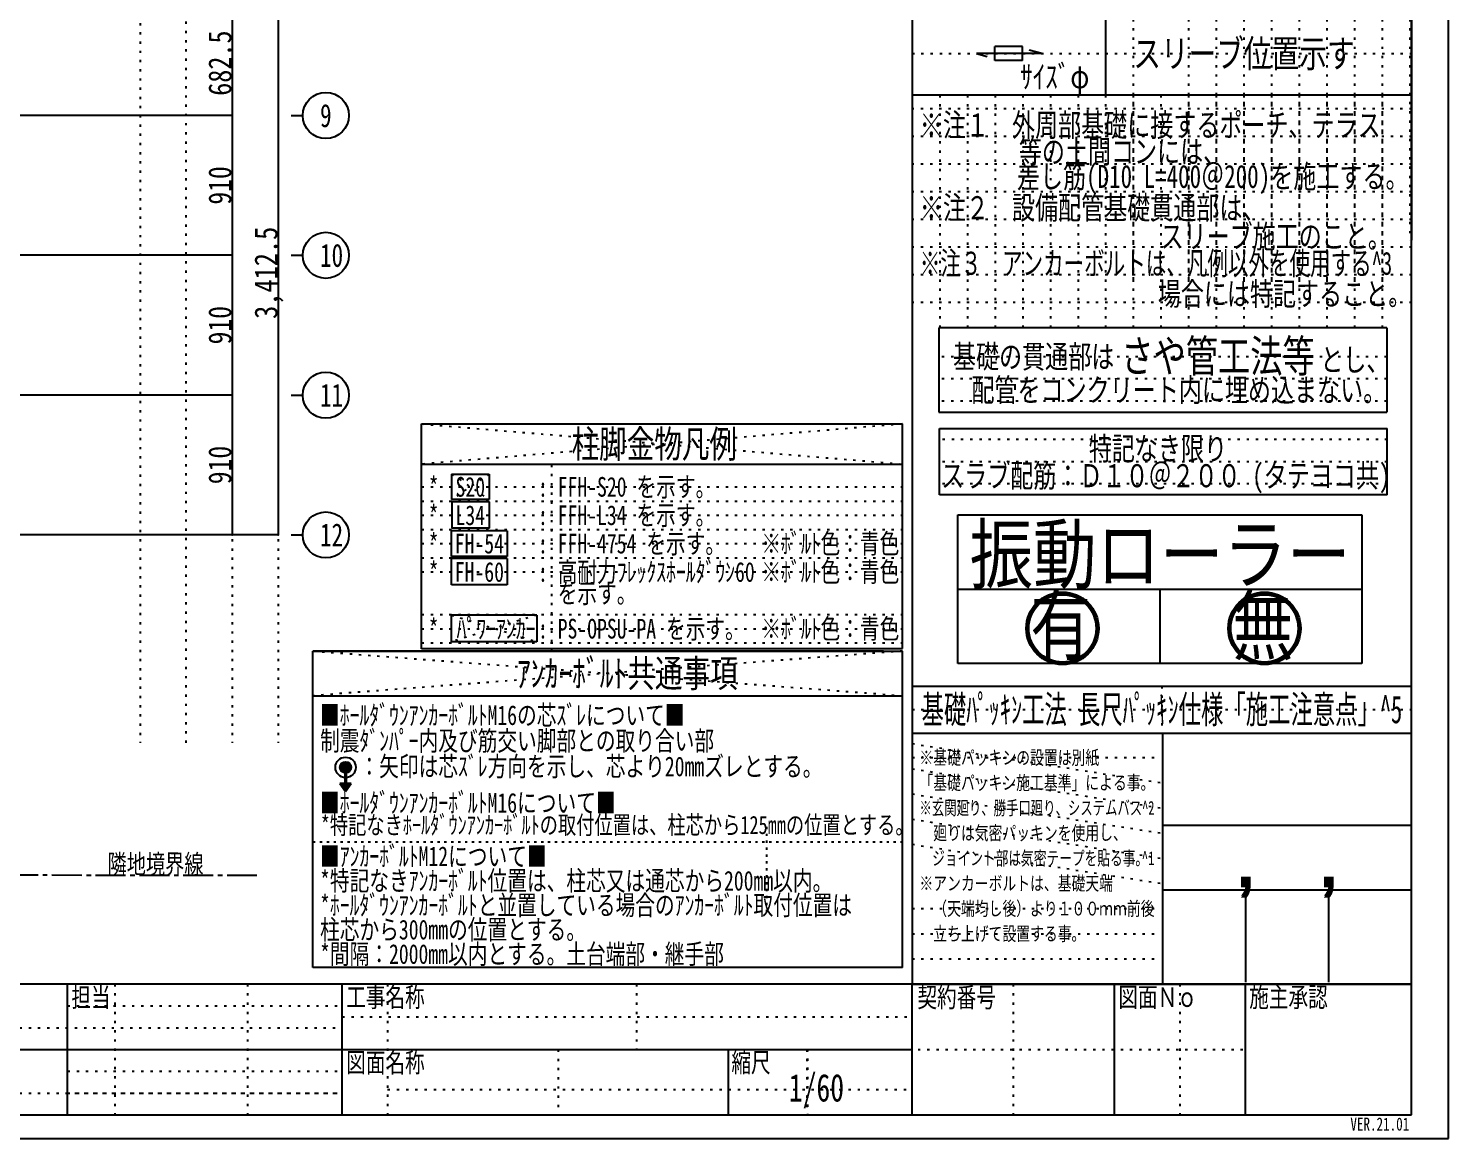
# Model space of a CAD drawing. Header units: millimetres. Extents: x 2414 to 2906, y 1861 to 2205.
# Drawn here: x 2721.5 to 2906.4, y 1861.5 to 2006 of the extents above; entities that cross this region are included whole.
import ezdxf
from ezdxf.enums import TextEntityAlignment as Align

# ---------------------------------------------------------------- set-up
doc = ezdxf.new("R2010")
doc.units = ezdxf.units.MM
for name, pattern in [('jw-line02', [1.2, 0.3, -0.6, 0.3]), ('jw-line04', [2.4, 0.8999999999999999, -0.6, 0.8999999999999999]), ('jw-line05', [4.800000000000001, 1.5, -0.6, 0.6, -0.6, 1.5]), ('jw-line06', [9.6, 3.9, -0.6, 0.6, -0.6, 3.9]), ('jw-line09', [1.2, 0.3, -0.8999999999999999])]:
    doc.linetypes.add(name, pattern=pattern)
for name, color, linetype in [('1-F', 7, 'Continuous'), ('8-0', 7, 'Continuous'), ('8-5', 7, 'Continuous'), ('8-F', 7, 'Continuous'), ('F-0', 7, 'Continuous'), ('F-8', 7, 'Continuous'), ('F-F', 7, 'Continuous')]:
    doc.layers.add(name, color=color, linetype=linetype)
doc.styles.add('HGｺﾞｼｯｸM', font='', dxfattribs={"height": 0.2})
doc.styles.add('ＭＳ ゴシック', font='', dxfattribs={"height": 0.2})
doc.styles.get('HGｺﾞｼｯｸM').set_extended_font_data('HGｺﾞｼｯｸM')
doc.styles.get('ＭＳ ゴシック').set_extended_font_data('MS Gothic')

msp = doc.modelspace()

# ---------------------------------------------------------------- linework, layer by layer
at = {"layer": '1-F', "color": 4, "linetype": 'Continuous'}
for p, q in [((2836.568353659888, 1978.412518934577), (2836.568353659888, 1914.212526091965)), ((2901.608351059719, 1881.572527396848), (2901.608351059719, 1978.412518934577)), ((2772.705950315523, 1925.216773039602), (2772.705950315523, 1954.498771730056)), ((2772.705950315523, 1954.498771730056), (2835.317265291473, 1954.498771730056)), ((2772.705950315523, 1954.498771730056), (2835.317265291473, 1954.498771730056)), ((2835.317265291473, 1925.257772899054), (2835.317265291473, 1954.498771730056)), ((2772.705950315523, 1949.266171939241), (2835.317265291473, 1949.266171939241)), ((2776.600642911948, 1947.966460180623), (2781.492209870736, 1947.966460180623)), ((2776.600642911948, 1947.966460180623), (2776.600642911948, 1944.645579859977)), ((2781.492209870736, 1947.966460180623), (2781.492209870736, 1944.645579859977)), ((2781.492209870736, 1944.645579859977), (2776.600642911948, 1944.645579859977)), ((2781.540801595492, 1944.3745017342), (2776.649234636704, 1944.3745017342)), ((2776.649234636704, 1944.3745017342), (2776.649234636704, 1940.918991130283)), ((2781.540801595492, 1940.918991130283), (2781.540801595492, 1944.3745017342)), ((2783.846774858714, 1940.560420249999), (2776.600642911948, 1940.560420249999)), ((2781.492209870736, 1940.560420249994), (2776.600642911948, 1940.560420249994)), ((2776.600642911948, 1937.258380155306), (2776.600642911948, 1940.560420249994)), ((2781.540801595492, 1940.918991130283), (2776.649234636704, 1940.918991130283)), ((2783.846774858714, 1940.560420249999), (2783.846774858714, 1937.258380155306)), ((2783.846774858714, 1937.258380155306), (2776.600642911948, 1937.258380155306)), ((2783.846774858714, 1936.987302029523), (2776.600642911948, 1936.987302029523)), ((2776.600642911948, 1933.531791425613), (2776.600642911948, 1936.987302029523)), ((2783.846774858714, 1936.987302029523), (2783.846774858714, 1933.531791425613)), ((2783.846774858714, 1933.531791425613), (2776.600642911948, 1933.531791425613)), ((2776.600642911948, 1926.144591720934), (2776.600642911948, 1929.600102324849)), ((2787.701254510903, 1929.600102324849), (2776.600642911948, 1929.600102324849)), ((2787.701254510903, 1929.600102324849), (2787.701254510903, 1926.144591720934)), ((2758.557668035092, 1883.743526330382), (2758.557668035092, 1924.928089481186)), ((2832.832964004519, 1924.928089481186), (2758.557668035092, 1924.928089481186)), ((2758.557668035092, 1924.928089481186), (2835.317265291473, 1924.928089481186)), ((2834.207751888847, 1925.216773039602), (2772.705950315523, 1925.216773039602)), ((2835.317265291473, 1925.216773039602), (2772.705950315523, 1925.216773039602)), ((2787.701254510903, 1926.144591720934), (2776.600642911948, 1926.144591720934)), ((2835.317265291473, 1883.743526330382), (2835.317265291473, 1924.928089481186)), ((2758.557668035092, 1919.11799629442), (2835.317265291473, 1919.11799629442)), ((2836.568353659888, 1914.212526091965), (2836.568353659888, 1881.613527256301)), ((2901.608351059719, 1914.212526091965), (2836.568353659888, 1914.212526091965)), ((2901.608351059719, 1914.212526091965), (2869.208352355006, 1914.212526091965)), ((2836.568353659888, 1912.621526016664), (2836.568353659888, 1881.613527256301)), ((2835.317265291473, 1883.743526330382), (2758.557668035092, 1883.743526330382)), ((2836.568353659888, 1881.572527396848), (2901.608351059719, 1881.572527396848)), ((2901.608351059719, 1881.572527396848), (2862.844195372702, 1881.572527396848)), ((2901.608351059719, 1881.572527396848), (2862.844195372702, 1881.572527396848))]:
    msp.add_line(p, q, dxfattribs=at)
at = {"layer": '1-F', "color": 8, "linetype": 'jw-line09'}
for p, q in [((2772.705950315523, 1954.498771730056), (2835.317265291473, 1949.266171939241)), ((2835.317265291473, 1954.498771730056), (2772.705950315523, 1949.266171939241)), ((2789.660874643636, 1924.886635869331), (2789.660874643636, 1949.85620162012)), ((2781.492209870736, 1947.966460180623), (2776.600642911948, 1944.645579859977)), ((2776.600642911948, 1947.966460180623), (2781.492209870736, 1944.645579859977)), ((2772.705950315523, 1946.306020020301), (2835.317265291473, 1946.306020020301)), ((2772.705950315523, 1944.459220094132), (2835.317265291473, 1944.459220094132)), ((2772.705950315523, 1944.459220094132), (2835.317265291473, 1944.459220094132)), ((2772.705950315523, 1942.612420167964), (2835.317265291473, 1942.612420167964)), ((2772.705950315523, 1940.765620241794), (2835.317265291473, 1940.765620241794)), ((2772.705950315523, 1938.918820315624), (2835.317265291473, 1938.918820315624)), ((2772.705950315523, 1937.072020389457), (2835.317265291473, 1937.072020389457)), ((2772.705950315523, 1935.225220463289), (2835.317265291473, 1935.225220463289)), ((2772.705950315523, 1929.684820684784), (2835.317265291473, 1929.684820684784)), ((2776.600642911948, 1929.600102324849), (2787.701254510903, 1926.144591720934)), ((2787.701254510903, 1929.600102324849), (2776.600642911948, 1926.144591720934)), ((2772.705950315523, 1927.83802075861), (2835.317265291473, 1927.83802075861)), ((2835.317265291473, 1924.928089481186), (2758.557668035092, 1919.11799629442)), ((2758.557668035092, 1924.928089481186), (2835.317265291473, 1919.11799629442)), ((2772.705950315523, 1925.991220832443), (2835.317265291473, 1925.991220832443)), ((2772.705950315523, 1925.257772899054), (2835.317265291473, 1925.257772899054))]:
    msp.add_line(p, q, dxfattribs=at)
at = {"layer": '1-F', "color": 4, "linetype": 'jw-line02'}
for p, q in [((2772.705950315523, 1954.498771730056), (2835.317265291473, 1954.498771730056)), ((2758.557668035092, 1900.085140007378), (2835.317265291473, 1900.085140007378))]:
    msp.add_line(p, q, dxfattribs=at)
at = {"layer": '1-F', "color": 136, "linetype": 'Continuous'}
msp.add_line((2869.208352355006, 1881.572527396848), (2869.208352355006, 1914.212526091965), dxfattribs=at)
at = {"layer": '1-F', "color": 14, "linetype": 'jw-line09'}
for p, q in [((2836.568353659888, 1912.872458983874), (2868.968352364601, 1907.780526349104)), ((2836.568353659888, 1911.056526218138), (2868.968352364601, 1911.056526218138)), ((2836.568353659888, 1909.596459114841), (2868.968352364601, 1904.504526480073)), ((2836.568353659888, 1906.320459245809), (2868.968352364601, 1901.22852661104)), ((2836.568353659888, 1903.044459376782), (2868.968352364601, 1897.952526742008)), ((2836.568353659888, 1899.768459507747), (2868.968352364601, 1894.676526872981)), ((2836.568353659888, 1891.400527003946), (2868.968352364601, 1891.400527003946)), ((2836.568353659888, 1888.124527134912), (2868.968352364601, 1888.124527134912)), ((2836.568353659888, 1884.848527265879), (2868.968352364601, 1884.848527265879))]:
    msp.add_line(p, q, dxfattribs=at)
at = {"layer": '1-F', "color": 14, "linetype": 'Continuous'}
for p, q in [((2762.70236759561, 1909.786499660114), (2762.70236759561, 1907.666535935427)), ((2762.907567587406, 1907.666535935427), (2762.907567587406, 1909.786499660114)), ((2762.06624762104, 1907.666535935427), (2762.804967591508, 1906.640535976446)), ((2762.70236759561, 1907.666535935427), (2762.06624762104, 1907.666535935427)), ((2762.804967591508, 1906.640535976446), (2763.543687561976, 1907.666535935427)), ((2763.543687561976, 1907.666535935427), (2762.907567587406, 1907.666535935427)), ((2901.608351059719, 1902.212526571703), (2869.208352355006, 1902.212526571703)), ((2901.608351059719, 1893.812526907516), (2869.208352355006, 1893.812526907516)), ((2880.008351923244, 1881.812527387255), (2880.008351923244, 1893.812526907516)), ((2890.808351491482, 1881.812527387255), (2890.808351491482, 1893.812526907516))]:
    msp.add_line(p, q, dxfattribs=at)
at = {"layer": '1-F', "color": 8, "linetype": 'jw-line02'}
msp.add_line((2817.653308822421, 1890.950845046501), (2817.653308822421, 1902.587341465393), dxfattribs=at)
at = {"layer": '1-F', "color": 14, "linetype": 'Continuous'}
msp.add_lwpolyline([(2763.174327576742, 1909.786499660114, 0.7387199704674519, 0.7387199704674519, 1), (2762.435607606275, 1909.786499660114, 0.7387199704674519, 0.7387199704674519, 1)], format="xyseb", close=True, dxfattribs=at)
for radius in [1.329695946841414, 0.7387199704674519]:
    msp.add_circle((2762.804967591508, 1909.786499660114), radius, dxfattribs=at)
at = {"layer": '1-F', "color": 14, "linetype": 'Continuous', "true_color": 0xaa0000}
for points in [[(2762.70236759561, 1907.666535935427), (2762.907567587406, 1909.786499660114), (2762.70236759561, 1909.786499660114)], [(2762.70236759561, 1907.666535935427), (2762.907567587406, 1907.666535935427), (2762.907567587406, 1909.786499660114)], [(2762.70236759561, 1907.666535935427), (2762.06624762104, 1907.666535935427), (2762.804967591508, 1906.640535976446)], [(2762.70236759561, 1907.666535935427), (2762.804967591508, 1906.640535976446), (2763.543687561976, 1907.666535935427)]]:
    msp.add_solid(points, dxfattribs=at)
at = {"layer": '8-0', "color": 4, "linetype": 'Continuous'}
for p, q in [((2748.040583035312, 2008.29831216922), (2748.040583035312, 1994.648312169219)), ((2754.040583035312, 2008.29831216922), (2754.040583035312, 1940.048312169224)), ((2748.040583035312, 1994.648312169219), (2748.040583035312, 1976.448312169215)), ((2748.040583035312, 1976.448312169215), (2748.040583035312, 1958.248312169221)), ((2748.040583035312, 1958.248312169221), (2748.040583035312, 1940.048312169224))]:
    msp.add_line(p, q, dxfattribs=at)
at = {"layer": '8-0', "color": 7, "linetype": 'Continuous'}
for p, q in [((2842.527434856254, 1923.285815632485), (2842.527434856254, 1942.656531384903)), ((2842.527434856254, 1942.656531384903), (2895.134117809011, 1942.656531384903)), ((2895.134117809011, 1942.656531384903), (2895.134117809011, 1923.285815632485)), ((2842.527434856254, 1932.971173508694), (2895.134117809011, 1932.971173508694)), ((2868.830776332632, 1932.971173508694), (2868.830776332632, 1923.285815632485)), ((2895.134117809011, 1923.285815632485), (2842.527434856254, 1923.285815632485))]:
    msp.add_line(p, q, dxfattribs=at)
at = {"layer": '8-0', "color": 14, "linetype": 'jw-line09'}
msp.add_line((2822.947541163393, 1873.08938881282), (2822.947541163393, 1864.508963257093), dxfattribs=at)
at = {"layer": '8-0', "color": 7, "linetype": 'Continuous'}
for radius in [4.717575702557548, 4.53888366362338, 4.384271385659485]:
    msp.add_circle((2856.144779375088, 1927.88150260647), radius, dxfattribs=at)
at = {"layer": '8-0', "color": 8, "linetype": 'Continuous'}
for radius in [4.717575702557548, 4.53888366362338, 4.384271385659485]:
    msp.add_circle((2882.448120851466, 1927.88150260647), radius, dxfattribs=at)
at = {"layer": '8-0', "color": 7, "linetype": 'Continuous'}
for p in [(2748.040583035312, 1994.648312169219), (2748.040583035312, 1976.448312169215), (2748.040583035312, 1958.248312169221), (2748.040583035312, 1940.048312169224), (2754.040583035312, 1940.048312169224)]:
    msp.add_point(p, dxfattribs=at)
at = {"layer": '8-5', "color": 4, "linetype": 'jw-line06'}
msp.add_line((2751.268100240252, 1895.69557310174), (2504.309872811579, 1896.01138077645), dxfattribs=at)
at = {"layer": '8-F', "color": 4, "linetype": 'Continuous'}
for p, q in [((2836.568353661319, 2104.412519625949), (2836.568353661319, 1978.412518939484)), ((2836.568353661319, 2104.412519625949), (2836.568353661319, 1978.412518939484)), ((2901.608351059719, 2104.412519625949), (2901.608351059719, 1978.412518939484)), ((2836.568353661319, 1978.412518939484), (2836.568353661319, 1914.212526098289)), ((2836.568353661319, 1978.412518939484), (2836.568353661319, 1914.212526098289)), ((2898.356022355951, 1967.025441038791), (2840.045659324285, 1967.025441038791)), ((2840.045659324285, 1967.025441038791), (2840.045659324285, 1956.03651795838)), ((2898.356022355951, 1967.025441038791), (2898.356022355951, 1956.03651795838)), ((2840.045659324285, 1956.03651795838), (2898.356022355951, 1956.03651795838)), ((2840.118692395566, 1953.9029765899), (2898.429055427232, 1953.9029765899)), ((2840.118692395566, 1945.262976935502), (2840.118692395566, 1953.9029765899)), ((2898.429055427232, 1945.262976935502), (2898.429055427232, 1953.9029765899)), ((2898.429055427232, 1945.262976935502), (2840.118692395566, 1945.262976935502)), ((2901.608351059719, 1920.332525853489), (2836.568353661319, 1920.332525853489)), ((2901.608351059719, 1914.212526098289), (2836.568353661319, 1914.212526098289)), ((2901.608351059719, 1914.212526098289), (2869.208352355719, 1914.212526098289))]:
    msp.add_line(p, q, dxfattribs=at)
at = {"layer": '8-F', "color": 14, "linetype": 'jw-line09'}
for p, q in [((2865.36830754597, 2097.21252065627), (2865.36830754597, 1973.012521488487)), ((2872.56830725797, 2097.21252065627), (2872.56830725797, 1973.012521488487)), ((2876.16830711397, 2097.21252065627), (2876.16830711397, 1973.012521488487)), ((2879.76830696997, 2097.21252065627), (2879.76830696997, 1973.012521488487)), ((2883.36830682597, 2097.21252065627), (2883.36830682597, 1973.012521488487)), ((2886.96830668197, 2097.21252065627), (2886.96830668197, 1973.012521488487)), ((2890.56830653797, 2097.21252065627), (2890.56830653797, 1973.012521488487)), ((2894.16830639397, 2097.21252065627), (2894.16830639397, 1973.012521488487)), ((2897.76830624997, 2097.21252065627), (2897.76830624997, 1973.012521488487)), ((2901.36830610597, 2097.21252065627), (2901.36830610597, 1978.412518939484)), ((2836.568353661319, 2002.71252030049), (2901.608351059719, 2002.71252030049)), ((2869.088352360519, 1920.332525853489), (2869.088352360519, 1914.212526098289)), ((2836.568353661319, 1917.332525973489), (2901.608351059719, 1917.332525973489))]:
    msp.add_line(p, q, dxfattribs=at)
at = {"layer": '8-F', "color": 136, "linetype": 'Continuous'}
for p, q in [((2861.76830768997, 2067.512517708489), (2861.76830768997, 1997.31252051649)), ((2901.608351059719, 1997.31252051649), (2836.568353661319, 1997.31252051649))]:
    msp.add_line(p, q, dxfattribs=at)
at = {"layer": '8-F', "color": 2, "linetype": 'Continuous'}
for p, q in [((2844.961319200772, 2002.716750741326), (2846.342528595847, 2002.346656799336)), ((2853.47450991834, 2002.716750741326), (2844.961319200772, 2002.716750741326)), ((2847.351653107281, 2001.816750777326), (2847.351653107281, 2003.616750705326)), ((2850.951652963282, 2003.616750705326), (2847.351653107281, 2003.616750705326)), ((2850.951652963282, 2001.816750777326), (2850.951652963282, 2003.616750705326)), ((2853.47450991834, 2002.716750741326), (2851.813272325886, 2003.161878012658)), ((2850.951652963282, 2001.816750777326), (2847.351653107281, 2001.816750777326))]:
    msp.add_line(p, q, dxfattribs=at)
at = {"layer": '8-F', "color": 8, "linetype": 'jw-line09'}
for p, q in [((2840.168353517319, 1997.31252051649), (2840.168353517319, 1967.025441038791)), ((2843.768353373319, 1997.31252051649), (2843.768353373319, 1967.025441038791)), ((2847.368353229319, 1997.31252051649), (2847.368353229319, 1967.025441038791)), ((2850.968353085319, 1997.31252051649), (2850.968353085319, 1967.025441038791)), ((2854.568352941319, 1997.31252051649), (2854.568352941319, 1967.025441038791)), ((2858.168352797319, 1997.31252051649), (2858.168352797319, 1967.025441038791)), ((2861.768352653319, 1997.31252051649), (2861.768352653319, 1967.025441038791)), ((2865.368352509319, 1997.31252051649), (2865.368352509319, 1967.025441038791)), ((2868.968352365319, 1997.31252051649), (2868.968352365319, 1967.025441038791)), ((2872.568352221319, 1997.31252051649), (2872.568352221319, 1967.025441038791)), ((2876.168352077319, 1997.31252051649), (2876.168352077319, 1967.025441038791)), ((2879.768351933319, 1997.31252051649), (2879.768351933319, 1967.025441038791)), ((2883.368351789319, 1997.31252051649), (2883.368351789319, 1967.025441038791)), ((2886.968351645319, 1997.31252051649), (2886.968351645319, 1967.025441038791)), ((2890.568351501319, 1997.31252051649), (2890.568351501319, 1967.025441038791)), ((2894.168351357319, 1997.31252051649), (2894.168351357319, 1967.025441038791)), ((2897.768351213319, 1997.31252051649), (2897.768351213319, 1967.025441038791)), ((2901.608351059719, 1995.512518255485), (2836.568353661319, 1995.512518255485)), ((2901.608351059719, 1991.912518399485), (2836.568353661319, 1991.912518399485)), ((2901.608351059719, 1988.312518543485), (2836.568353661319, 1988.312518543485)), ((2901.608351059719, 1984.712518687485), (2836.568353661319, 1984.712518687485)), ((2901.608351059719, 1981.112518831485), (2836.568353661319, 1981.112518831485)), ((2901.608351059719, 1977.512518975486), (2836.568353661319, 1977.512518975486)), ((2901.608351059719, 1973.912519119484), (2836.568353661319, 1973.912519119484)), ((2901.608351059719, 1970.312519263484), (2836.568353661319, 1970.312519263484)), ((2898.356022355951, 1963.23651767038), (2840.045659324285, 1963.23651767038)), ((2898.356022355951, 1960.356517785579), (2840.045659324285, 1960.356517785579)), ((2898.356022355951, 1957.47651790078), (2840.045659324285, 1957.47651790078)), ((2898.429055427232, 1952.4629766475), (2840.118692395566, 1952.4629766475)), ((2898.429055427232, 1949.582976762699), (2840.118692395566, 1949.582976762699)), ((2898.429055427232, 1946.702976877898), (2840.118692395566, 1946.702976877898))]:
    msp.add_line(p, q, dxfattribs=at)
at = {"layer": 'F-0', "color": 8, "linetype": 'Continuous'}
for p, q in [((2906.408350867825, 1861.450929336927), (2906.408350867825, 2204.650915616478)), ((2906.419150308974, 1861.450929336927), (2906.419150308974, 2204.650915616478)), ((2906.419150308974, 1861.450929336927), (2906.419150308974, 2204.650915616478)), ((2414.41916997815, 1861.450929336927), (2906.419150308974, 1861.450929336927)), ((2414.41916997815, 1861.450929336927), (2906.419150308974, 1861.450929336927)), ((2414.4299694193, 1861.450929336927), (2906.408350867825, 1861.450929336927))]:
    msp.add_line(p, q, dxfattribs=at)
at = {"layer": 'F-0', "color": 4, "linetype": 'Continuous'}
for p, q in [((2901.60835105972, 1864.532529213732), (2901.60835105972, 2201.569315739675)), ((2726.5990530063, 1864.532529213732), (2726.5990530063, 1881.572527396848)), ((2762.383040432453, 1864.532529213732), (2762.383040432453, 1881.572527396848)), ((2836.568353659888, 1864.532529213732), (2836.568353659888, 1881.572527396848)), ((2862.919053379112, 1864.532529213732), (2862.919053379112, 1881.572527396848)), ((2879.959045971766, 1864.532529213732), (2879.959045971766, 1881.572527396848)), ((2549.774972142566, 1873.052529237032), (2836.534274211387, 1873.052529237032)), ((2812.651031997887, 1864.532529213732), (2812.651031997887, 1873.006521608861))]:
    msp.add_line(p, q, dxfattribs=at)
at = {"layer": 'F-0', "color": 136, "linetype": 'Continuous'}
for p, q in [((2901.60835105972, 1864.532529213732), (2901.60835105972, 2201.569315739675)), ((2862.844195372702, 1881.572527396848), (2419.229969227405, 1881.572527396848)), ((2901.60835105972, 1881.572527396848), (2419.229969227405, 1881.572527396848)), ((2419.229969227405, 1864.532529213732), (2901.60835105972, 1864.532529213732))]:
    msp.add_line(p, q, dxfattribs=at)
at = {"layer": 'F-0', "color": 14, "linetype": 'Continuous'}
for p, q in [((2726.5990530063, 1864.532529213732), (2726.5990530063, 1881.572527396848)), ((2762.383040432453, 1864.532529213732), (2762.383040432453, 1881.572527396848)), ((2836.568353659888, 1864.532529213732), (2836.568353659888, 1881.572527396848)), ((2862.919053379112, 1864.532529213732), (2862.919053379112, 1881.572527396848)), ((2879.959045971766, 1864.532529213732), (2879.959045971766, 1881.572527396848)), ((2549.774972142566, 1873.052529237032), (2836.534274211387, 1873.052529237032)), ((2812.651031997887, 1864.532529213732), (2812.651031997887, 1873.006521608861))]:
    msp.add_line(p, q, dxfattribs=at)
at = {"layer": 'F-0', "color": 14, "linetype": 'jw-line09'}
for p, q in [((2732.761998294542, 1881.572527396848), (2732.761998294542, 1864.532529213732)), ((2732.761998294542, 1881.572527396848), (2732.761998294542, 1864.532529213732)), ((2750.016089121478, 1881.572527396848), (2750.016089121478, 1864.532529213732)), ((2750.016089121478, 1881.572527396848), (2750.016089121478, 1864.532529213732)), ((2768.283538722322, 1881.572527396848), (2768.283538722322, 1864.532529213732)), ((2768.283538722322, 1881.572527396848), (2768.283538722322, 1864.532529213732)), ((2800.691283897276, 1881.572527396848), (2800.691283897276, 1873.052529237032)), ((2800.691283897276, 1881.572527396848), (2800.691283897276, 1873.052529237032)), ((2849.743703519501, 1881.572527396848), (2849.743703519501, 1864.532529213732)), ((2849.743703519501, 1881.572527396848), (2849.743703519501, 1864.532529213732)), ((2871.439049675439, 1881.572527396848), (2871.439049675439, 1864.532529213732)), ((2871.439049675439, 1881.572527396848), (2871.439049675439, 1864.532529213732)), ((2726.5990530063, 1878.732528010244), (2762.383040432453, 1878.732528010244)), ((2726.5990530063, 1878.732528010244), (2762.383040432453, 1878.732528010244)), ((2762.383040432453, 1877.31252831694), (2836.568353659888, 1877.31252831694)), ((2762.383040432453, 1877.31252831694), (2836.568353659888, 1877.31252831694)), ((2696.35305050105, 1875.892528623638), (2762.383040432453, 1875.892528623638)), ((2696.35305050105, 1875.892528623638), (2762.383040432453, 1875.892528623638)), ((2790.467285360105, 1873.052529237032), (2790.467285360105, 1864.532529213732)), ((2790.467285360105, 1873.052529237032), (2790.467285360105, 1864.532529213732)), ((2822.875030535059, 1873.052529237032), (2822.875030535059, 1864.532529213732)), ((2822.875030535059, 1873.052529237032), (2822.875030535059, 1864.532529213732)), ((2830.137374313884, 1873.052528305293), (2879.959045971766, 1873.052528305293)), ((2830.137374313884, 1873.052528305293), (2879.959045971766, 1873.052528305293)), ((2726.5990530063, 1870.212529229267), (2762.383040432453, 1870.212529229267)), ((2726.5990530063, 1870.212529229267), (2762.383040432453, 1870.212529229267)), ((2768.283538722322, 1867.855329080895), (2836.568353659888, 1867.855329080895)), ((2768.283538722322, 1867.855329080895), (2836.568353659888, 1867.855329080895)), ((2696.35305050105, 1867.372530463824), (2762.383040432453, 1867.372530463824)), ((2696.35305050105, 1867.372530463824), (2762.383040432453, 1867.372530463824)), ((2726.5990530063, 1867.372529221496), (2762.383040432453, 1867.372529221496)), ((2726.5990530063, 1867.372529221496), (2762.383040432453, 1867.372529221496))]:
    msp.add_line(p, q, dxfattribs=at)
at = {"layer": 'F-8', "color": 4, "linetype": 'Continuous'}
for p, q in [((2748.040583035312, 1994.648312169219), (2716.590583035311, 1994.648312169219)), ((2748.040583035312, 1976.448312169215), (2716.590583035311, 1976.448312169215)), ((2748.040583035312, 1958.248312169221), (2716.590583035311, 1958.248312169221)), ((2754.040583035312, 1940.048312169224), (2716.590583035311, 1940.048312169224))]:
    msp.add_line(p, q, dxfattribs=at)
at = {"layer": 'F-8', "color": 7, "linetype": 'Continuous'}
for p, q in [((2755.733859616188, 1994.64831374748), (2757.233859616188, 1994.64831374748)), ((2755.733859616188, 1976.448313747479), (2757.233859616188, 1976.448313747479)), ((2755.733859616188, 1958.248313747482), (2757.233859616188, 1958.248313747482)), ((2755.733859616188, 1940.048313747485), (2757.233859616188, 1940.048313747485))]:
    msp.add_line(p, q, dxfattribs=at)
for centre in [(2760.233859616188, 1994.64831374748), (2760.233859616188, 1976.448313747483), (2760.233859616188, 1958.248313747482), (2760.233859616188, 1940.048313747485)]:
    msp.add_circle(centre, 3, dxfattribs=at)
at = {"layer": 'F-F', "color": 136, "linetype": 'jw-line09'}
for p, q in [((2736.040583035312, 2155.492115540513), (2736.040583035312, 1912.975223920613)), ((2742.040583035312, 1912.975223920613), (2742.040583035312, 2155.492115540513)), ((2748.040583035312, 2155.492115540513), (2748.040583035312, 1912.975223920613)), ((2754.040583035312, 2155.492115540513), (2754.040583035312, 1912.975223920613))]:
    msp.add_line(p, q, dxfattribs=at)

# ---------------------------------------------------------------- texts
at = {"layer": '1-F', "color": 3, "linetype": 'jw-line05', "style": 'ＭＳ ゴシック'}
for s, height, width, p, p2 in [('柱脚金物凡例', 3.590999856440249, 0.7692307692304933, (2792.219568834121, 1950.086971906433), (2813.765567972755, 1950.086971906433)), ('ｱﾝｶｰﾎﾞﾙﾄ共通事項', 3.59099985643843, 0.7692307692308911, (2785.122610697864, 1920.227542959587), (2813.850609549376, 1920.227542959587)), ('「基礎パッキン施工基準」による事｡', 1.799999928036414, 0.7692307692322413, (2837.524045439156, 1906.880526385089), (2867.224044251814, 1906.880526385089)), ('\u3000ジョイント部は気密テープを貼る事｡^ 1', 1.799999928040052, 0.7068607068605285, (2837.524045439158, 1897.052526777989), (2868.124044215831, 1897.052526777989))]:
    msp.add_text(s, height=height, dxfattribs=dict(at, width=width)).set_placement(p, p2, align=Align.FIT)
at = {"layer": '1-F', "color": 4, "linetype": 'jw-line04', "style": 'ＭＳ ゴシック'}
for s, height, width, p, p2 in [('*', 2.564999897453163, 0.7692307692315875, (2773.633583850103, 1945.023520071577), (2774.916083798831, 1945.023520071577)), (': FFH-S20 を示す。', 2.564999897453163, 0.7692307692317543, (2787.860874715636, 1945.023520071577), (2810.945873792744, 1945.023520071577)), ('*', 2.564999897454982, 0.769230769231042, (2773.633583850103, 1941.329920219237), (2774.916083798831, 1941.329920219237)), (': FFH-L34 を示す。', 2.564999897454982, 0.769230769231148, (2787.860874715637, 1941.329920219237), (2810.945873792743, 1941.329920219237)), ('*', 2.564999897456801, 0.7692307692304964, (2773.633583850103, 1937.636320366893), (2774.916083798831, 1937.636320366893)), (': FFH-4754 を示す。', 2.564999897456801, 0.769230769230669, (2787.860874715636, 1937.636320366893), (2812.228373741472, 1937.636320366893)), ('※ﾎﾞﾙﾄ色：青色', 2.564999897456801, 0.7692307692305745, (2816.948900112288, 1937.636320366893), (2834.903899394481, 1937.636320366893)), ('*', 2.564999897456801, 0.7692307692304964, (2773.633583850103, 1933.942720514559), (2774.916083798831, 1933.942720514559)), ('※ﾎﾞﾙﾄ色：青色', 2.564999897456801, 0.7692307692305745, (2816.948900112288, 1933.942720514559), (2834.903899394481, 1933.942720514559)), ('*', 2.564999897454982, 0.769230769231042, (2773.633583850103, 1926.555520809886), (2774.916083798831, 1926.555520809886)), ('ﾊﾟﾜｰｱﾝｶｰ', 2.564999897454982, 0.769230769231076, (2777.256668068151, 1926.555520809886), (2787.516667657975, 1926.555520809886)), (': PS-OPSU-PA を示す。', 2.564999897454982, 0.7692307692312108, (2787.860874715636, 1926.555520809886), (2814.793373638929, 1926.555520809886)), ('※ﾎﾞﾙﾄ色：青色', 2.564999897454982, 0.7692307692311199, (2816.948900112288, 1926.555520809886), (2834.903899394481, 1926.555520809886)), ('柱芯から300mmの位置とする。', 2.564999897453163, 0.7692307692317489, (2759.485301569672, 1887.380070002296), (2794.112800185334, 1887.380070002296))]:
    msp.add_text(s, height=height, dxfattribs=dict(at, width=width)).set_placement(p, p2, align=Align.FIT)
at = {"layer": '1-F', "color": 4, "linetype": 'jw-line05'}
for s, height, style, width, p, p2 in [('S20', 2.564999897453163, 'ＭＳ ゴシック', 0.7692307692313147, (2777.122676468251, 1945.023520071577), (2780.970176314433, 1945.023520071577)), ('L34', 2.564999897454982, 'ＭＳ ゴシック', 0.7692307692307694, (2777.122676468251, 1941.329920219237), (2780.970176314433, 1941.329920219237)), ('FH-54', 2.564999897456801, 'ＭＳ ゴシック', 0.7692307692306601, (2777.01745901351, 1937.636320366893), (2783.429958757151, 1937.636320366893)), ('FH-60', 2.564999897456801, 'ＭＳ ゴシック', 0.7692307692306601, (2777.01745901351, 1933.942720514559), (2783.429958757151, 1933.942720514559)), ('*特記なきﾎｰﾙﾀﾞｳﾝｱﾝｶｰﾎﾞﾙﾄの取付位置は、柱芯から125㎜の位置とする。', 2.374999905001459, 'ＭＳ ゴシック', 0.7692307692302893, (2759.57814676989, 1901.100017144133), (2836.765643682389, 1901.100017144133)), ('  ,  ,  ', 7.199999712158387, 'HGｺﾞｼｯｸM', 0.5753424657534156, (2871.008352283046, 1894.412526883528), (2899.808351131679, 1894.412526883528)), ('  ,  ,  ', 7.199999712156568, 'HGｺﾞｼｯｸM', 0.5753424657535608, (2871.008352283046, 1894.172526893129), (2899.808351131679, 1894.172526893129)), ('*間隔：2000mm以内とする。土台端部・継手部', 2.564999897454982, 'ＭＳ ゴシック', 0.7692307692311486, (2759.485301569674, 1884.19947012944), (2812.067799467527, 1884.19947012944))]:
    msp.add_text(s, height=height, dxfattribs=dict(at, style=style, width=width)).set_placement(p, p2, align=Align.FIT)
at = {"layer": '1-F', "color": 4, "linetype": 'Continuous', "style": 'ＭＳ ゴシック'}
for s, height, width, p, p2 in [(': 高耐力ﾌﾚｯｸｽﾎｰﾙﾀﾞｳﾝ60', 2.564999897456801, 0.7692307692306577, (2787.860874715636, 1933.942720514559), (2816.075873587657, 1933.942720514559)), ('  を示す。', 2.564999897460439, 0.7692307692295691, (2787.860874715636, 1931.169392775349), (2800.685874202918, 1931.169392775349)), ('■ﾎｰﾙﾀﾞｳﾝｱﾝｶｰﾎﾞﾙﾄM16の芯ｽﾞﾚについて■', 2.564999897454982, 0.7692307692312046, (2759.485301569672, 1915.29619540484), (2806.937799672616, 1915.29619540484)), ('制震ﾀﾞﾝﾊﾟｰ内及び筋交い脚部との取り合い部', 2.564999897454982, 0.7692307692312059, (2759.485301569672, 1911.961695538145), (2810.785299518801, 1911.961695538145)), ('\u3000\u3000：矢印は芯ｽﾞﾚ方向を示し、芯より20mmズレとする。', 2.564999897453163, 0.7692307692317476, (2759.485301569672, 1908.627195671453), (2824.892798954811, 1908.627195671453)), ('■ﾎｰﾙﾀﾞｳﾝｱﾝｶｰﾎﾞﾙﾄM16について■', 2.564999897454982, 0.769230769231206, (2759.485301569672, 1903.885121363707), (2797.960300031519, 1903.885121363707)), ('■ｱﾝｶｰﾎﾞﾙﾄM12について■', 2.564999897454982, 0.7692307692312081, (2759.485301569672, 1896.921869620824), (2788.982800390421, 1896.921869620824)), ('*特記なきｱﾝｶｰﾎﾞﾙﾄ位置は、柱芯又は通芯から200mm以内。', 2.564999897456801, 0.7692307692306589, (2759.485301569672, 1893.741269747979), (2826.175298903539, 1893.741269747979)), ('*ﾎｰﾙﾀﾞｳﾝｱﾝｶｰﾎﾞﾙﾄと並置している場合のｱﾝｶｰﾎﾞﾙﾄ取付位置は', 2.564999897456801, 0.7692307692306579, (2759.485301569672, 1890.560669875133), (2828.740298800996, 1890.560669875133))]:
    msp.add_text(s, height=height, dxfattribs=dict(at, width=width)).set_placement(p, p2, align=Align.FIT)
at = {"layer": '1-F', "color": 3, "linetype": 'jw-line04', "style": 'ＭＳ ゴシック'}
for s, height, width, p, p2 in [('※基礎パッキンの設置は別紙', 1.799999928040052, 0.7692307692304252, (2837.524045439161, 1910.156526254118), (2860.924044503671, 1910.156526254118)), ('※玄関廻り、勝手口廻り、システムバス^ 2', 1.799999928038233, 0.6882591093122623, (2837.524045439158, 1903.604526516055), (2868.124044215831, 1903.604526516055)), ('\u3000廻りは気密パッキンを使用し、', 1.799999928040052, 0.7692307692305749, (2837.524045439158, 1900.328526647026), (2864.524044359752, 1900.328526647026)), ('※アンカーボルトは、基礎天端', 1.799999928040052, 0.7692307692307137, (2837.524045439157, 1893.776526908957), (2862.724044431716, 1893.776526908957)), ('\u3000立ち上げて設置する事｡', 1.799999928038233, 0.7692307692313439, (2837.524045439159, 1887.224527170897), (2858.224044611614, 1887.224527170897))]:
    msp.add_text(s, height=height, dxfattribs=dict(at, width=width)).set_placement(p, p2, align=Align.FIT)
at = {"layer": '1-F', "color": 3, "linetype": 'Continuous', "style": 'ＭＳ ゴシック', "width": 0.7692307692313407}
msp.add_text('\u3000（天端均し後）より１００ｍｍ前後', height=1.799999928038233, dxfattribs=at).set_placement((2837.524045439158, 1890.500527039928), (2868.124044215831, 1890.500527039928), align=Align.FIT)
at = {"layer": '8-0', "color": 7, "linetype": 'jw-line02', "style": 'ＭＳ ゴシック'}
for s, width, p, p2 in [('682.5', 0.8717948717948718, (2747.940583035311, 1997.22331216922), (2747.940583035311, 2005.72331216922)), ('910', 0.8547008547008548, (2747.940583035311, 1983.048312169217), (2747.940583035311, 1988.048312169217)), ('3,412.5', 0.8791208791208792, (2753.940583035311, 1968.173312169222), (2753.940583035311, 1980.173312169222)), ('910', 0.8547008547008548, (2747.940583035311, 1964.848312169218), (2747.940583035311, 1969.848312169218)), ('910', 0.8547008547008548, (2747.940583035311, 1946.648312169223), (2747.940583035311, 1951.648312169223))]:
    msp.add_text(s, height=3, rotation=90, dxfattribs=dict(at, width=width)).set_placement(p, p2, align=Align.FIT)
at = {"layer": '8-0', "color": 7, "linetype": 'Continuous', "style": 'ＭＳ ゴシック'}
for s, height, width, p, p2 in [('振動ローラー', 7.382812204688889, 0.8608058608057367, (2844.061981279828, 1933.826695981855), (2893.632291797017, 1933.826695981855)), ('  有', 7.382812204685251, 0.8241758241761795, (2844.061981279828, 1924.552797810798), (2859.882293147017, 1924.552797810798)), ('  無', 7.382812204685251, 0.8241758241761795, (2870.365322756206, 1924.552797810798), (2886.185634623395, 1924.552797810798))]:
    msp.add_text(s, height=height, dxfattribs=dict(at, width=width)).set_placement(p, p2, align=Align.FIT)
at = {"layer": '8-5', "color": 7, "linetype": 'Continuous', "style": 'ＭＳ ゴシック', "width": 0.7692307692307793}
msp.add_text('隣地境界線', height=2.5, rotation=359.9267307785991, dxfattribs=at).set_placement((2731.808877764078, 1895.955715811398), (2744.308867543444, 1895.939730951332), align=Align.FIT)
at = {"layer": '8-F', "color": 3, "linetype": 'jw-line04', "style": 'ＭＳ ゴシック'}
for s, height, width, p, p2 in [('スリーブ位置示す', 3.599999856000068, 0.769230769230745, (2865.36830754597, 2000.91252037249), (2894.16830639397, 2000.91252037249)), ('スラブ配筋：Ｄ１０＠２００^J(タテヨコ共)', 2.999999880001269, 0.749999999999685, (2840.345690199044, 1946.255603096112), (2898.845687859044, 1946.255603096112))]:
    msp.add_text(s, height=height, dxfattribs=dict(at, width=width)).set_placement(p, p2, align=Align.FIT)
at = {"layer": '8-F', "color": 3, "linetype": 'Continuous', "style": 'ＭＳ ゴシック'}
for s, height, width, p, p2 in [('ｻｲｽﾞφ', 2.99999987999945, 0.7692307692304583, (2850.641109794513, 1998.200534802193), (2859.641109434508, 1998.200534802193)), ('※注１\u3000外周部基礎に接するポーチ、テラス', 2.99999987999945, 0.7692307692309094, (2837.57622214955, 1991.912518399485), (2897.57621974955, 1991.912518399485)), ('等の土間コンには、', 2.999999880001269, 0.7692307692304454, (2850.464947149303, 1988.454468206252), (2877.464946069303, 1988.454468206252)), ('差し筋(D10 L=400＠200)を施工する。', 2.999999880001269, 0.7692307692304469, (2850.210065247662, 1985.225964118793), (2901.210063207662, 1985.225964118793)), ('スリーブ施工のこと。', 2.99999987999945, 0.7692307692308975, (2868.901404701369, 1977.409585801791), (2898.901403501369, 1977.409585801791)), ('※注３\u3000アンカーボルトは、凡例以外を使用する^ 3', 2.999999879997631, 0.6856187290975272, (2837.576222149551, 1973.912519119488), (2899.07621968955, 1973.912519119488)), ('場合には特記すること。', 2.99999987999945, 0.769230769230907, (2868.561562165847, 1969.933050020308), (2901.561560845847, 1969.933050020308))]:
    msp.add_text(s, height=height, dxfattribs=dict(at, width=width)).set_placement(p, p2, align=Align.FIT)
at = {"layer": '8-F', "color": 3, "linetype": 'jw-line05', "style": 'ＭＳ ゴシック'}
for s, height, width, p, p2 in [('※注２\u3000設備配管基礎貫通部は、', 2.999999880001269, 0.769230769230443, (2837.57622214955, 1981.147853692531), (2882.57622034955, 1981.147853692531)), ('さや管工法等', 4.199999832000685, 0.7692307692303944, (2863.797914581285, 1961.232698480578), (2888.997913573276, 1961.232698480578)), ('基礎の貫通部は', 2.99999987999945, 0.769230769230586, (2841.886060077004, 1961.764676206095), (2862.886059236995, 1961.764676206095)), ('とし、', 2.999999880001269, 0.7692307692313523, (2889.71974388366, 1961.3565427032), (2898.71974352367, 1961.3565427032)), ('配管をコンクリート内に埋め込まない。', 2.99999987999945, 0.769230769230912, (2844.296246371102, 1957.411252175226), (2898.296244211102, 1957.411252175226)), ('特記なき限り', 2.999999880001269, 0.7692307692304389, (2859.575355631806, 1949.792760121195), (2877.575354911806, 1949.792760121195)), ('基礎ﾊﾟｯｷﾝ工法 長尺ﾊﾟｯｷﾝ仕様「施工注意点」^ 5', 3.599999856000068, 0.6219439475254388, (2837.798353612114, 1915.532526045491), (2900.378351108925, 1915.532526045491))]:
    msp.add_text(s, height=height, dxfattribs=dict(at, width=width)).set_placement(p, p2, align=Align.FIT)
at = {"layer": 'F-0', "color": 3, "linetype": 'jw-line04', "style": 'HGｺﾞｼｯｸM'}
for s, width, p, p2 in [('担当', 1.272727272726254, (2727.099910995683, 1878.590527516063), (2732.211910791309, 1878.590527516063)), ('工事名称', 1.217391304348909, (2762.88389842183, 1878.590527516063), (2773.1078980131, 1878.590527516063)), ('図面名称', 1.217391304348909, (2762.88389842183, 1870.070529356251), (2773.1078980131, 1870.070529356251))]:
    msp.add_text(s, height=2.555999897815127, dxfattribs=dict(at, width=width)).set_placement(p, p2, align=Align.FIT)
at = {"layer": 'F-0', "color": 3, "linetype": 'Continuous'}
for s, height, style, width, p, p2 in [('契約番号', 2.555999897816946, 'HGｺﾞｼｯｸM', 1.217391304350154, (2837.258648952709, 1878.555973157166), (2847.482648543997, 1878.555973157166)), ('VER.21.01', 1.703999931876751, 'ＭＳ ゴシック', 0.7692307692309974, (2893.6299946285, 1862.488534054482), (2901.297994321947, 1862.488534054482))]:
    msp.add_text(s, height=height, dxfattribs=dict(at, style=style, width=width)).set_placement(p, p2, align=Align.FIT)
at = {"layer": 'F-0', "color": 3, "linetype": 'jw-line05', "style": 'HGｺﾞｼｯｸM'}
for s, height, width, p, p2 in [('図面Ｎｏ', 2.555999897815127, 1.217391304348909, (2863.419911368489, 1878.590527516063), (2873.643910959759, 1878.590527516063)), ('施主承認', 2.555999897815127, 1.217391304346851, (2880.459903961152, 1878.590527516063), (2890.683903552404, 1878.590527516063)), ('縮尺', 2.555999897816946, 1.27272727272965, (2813.035950279296, 1870.086737870278), (2818.14795007494, 1870.086737870278))]:
    msp.add_text(s, height=height, dxfattribs=dict(at, width=width)).set_placement(p, p2, align=Align.FIT)
at = {"layer": 'F-8', "color": 7, "linetype": 'Continuous', "style": 'ＭＳ ゴシック'}
for s, height, width, p, p2 in [('9', 3.000000000000114, 0.7692307692302737, (2759.483859616188, 1993.14831374748), (2760.983859616187, 1993.14831374748)), ('10', 2.999999999999886, 0.769230769230332, (2759.483859616188, 1974.948313747479), (2762.483859616186, 1974.948313747479)), ('11', 3.000000000000114, 0.7692307692302737, (2759.483859616188, 1956.748313747482), (2762.483859616186, 1956.748313747482)), ('12', 3.000000000000114, 0.7692307692302737, (2759.483859616188, 1938.548313747485), (2762.483859616186, 1938.548313747485))]:
    msp.add_text(s, height=height, dxfattribs=dict(at, width=width)).set_placement(p, p2, align=Align.FIT)
at = {"layer": 'F-F', "color": 3, "linetype": 'Continuous', "style": 'ＭＳ ゴシック', "width": 0.7692307692303806}
msp.add_text('1/60', height=3.599999856001887, dxfattribs=at).set_placement((2820.512500098241, 1866.274585578584), (2827.712499810241, 1866.274585578584), align=Align.FIT)

doc.saveas('drawing.dxf')
